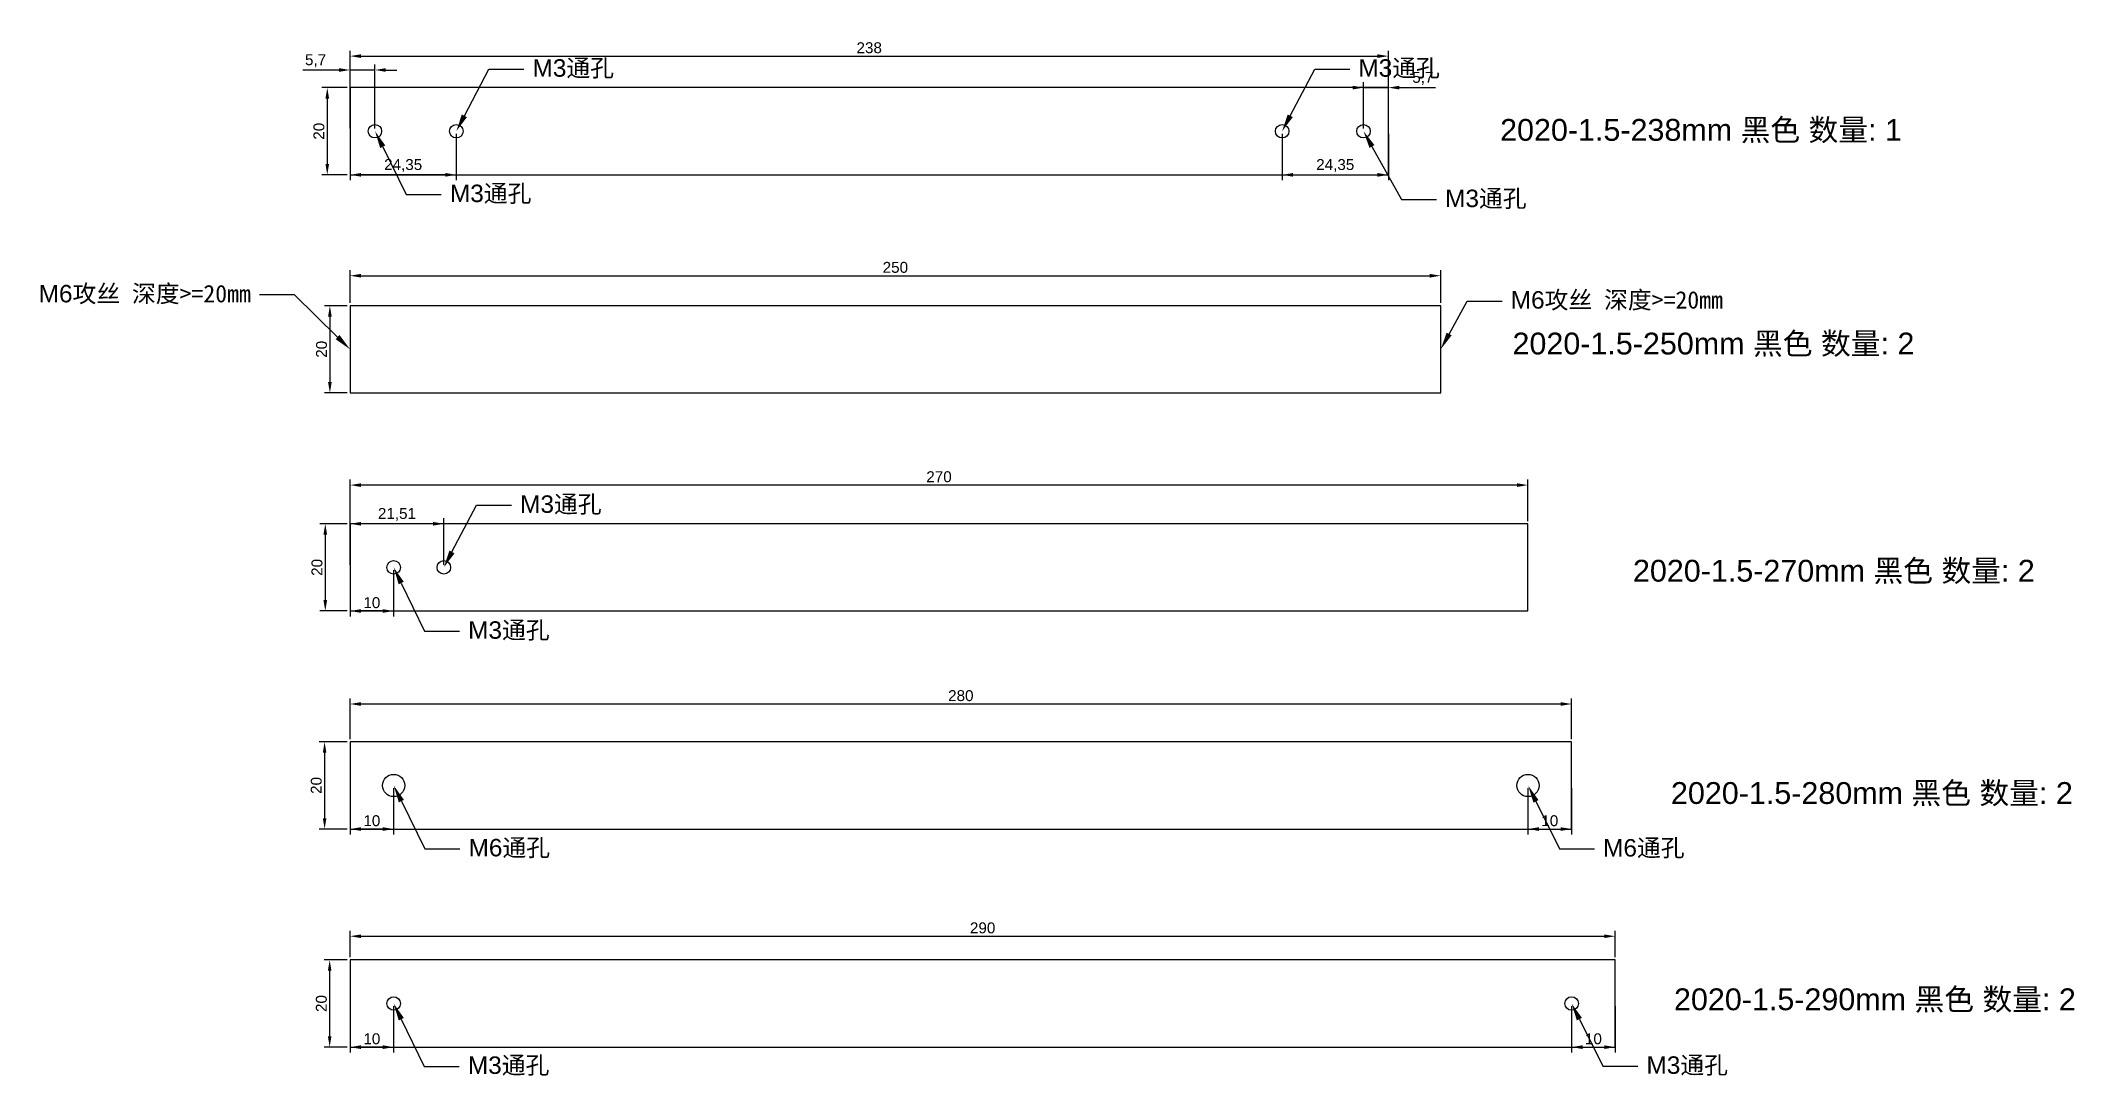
# Model space of a CAD drawing. Header units: millimetres. Extents: x -71 to 395, y -107 to 131.
import ezdxf
from ezdxf import colors
from ezdxf.entities.mleader import LeaderData, LeaderLine
from ezdxf.math import Vec2, Vec3

# ---------------------------------------------------------------- set-up
doc = ezdxf.new("R2010")
doc.units = ezdxf.units.MM
doc.styles.get("Standard").update_dxf_attribs({"font": 'arial.ttf'})
doc.dimstyles.new('ISO-25', dxfattribs={"dimtxt": 2.5, "dimasz": 2.5, "dimexe": 1.25, "dimexo": 0.625, "dimtad": 1, "dimtxsty": 'Standard', "dimcen": 2.5, "dimadec": 0, "dimazin": 0, "dimtfac": 1, "dimtmove": 0, "dimatfit": 3, "dimfxl": 1, "dimarcsym": 0})

# ---------------------------------------------------------------- blocks, each defined once
blk = doc.blocks.new('*D1')
at = {"color": 0, "lineweight": -2, "transparency": 16777216}
for p, q in [((0, 9.38), (0, -1.25)), ((10, 9.38), (10, -1.25)), ((7.5, 0), (2.5, 0))]:
    blk.add_line(p, q, dxfattribs=at)
at = {"color": 0, "transparency": 16777216}
for points in [[(2.5, 0.42), (2.5, -0.42), (0, 0)], [(7.5, 0.42), (7.5, -0.42), (10, 0)]]:
    blk.add_solid(points, dxfattribs=at)
at = {"layer": 'Defpoints', "color": 0, "transparency": 16777216}
for p in [(0, 10), (10, 10), (0, 0)]:
    blk.add_point(p, dxfattribs=at)
at = {"color": 0, "transparency": 16777216, "insert": (5, 1.9), "char_height": 2.5, "attachment_point": 5}
blk.add_mtext('10', dxfattribs=at)
blk = doc.blocks.new('*D2')
at = {"color": 0, "lineweight": -2, "transparency": 16777216}
for p, q in [((0, 10.62), (0, 21.25)), ((19.01, 20), (2.5, 20)), ((21.51, 10.62), (21.51, 21.25))]:
    blk.add_line(p, q, dxfattribs=at)
at = {"color": 0, "transparency": 16777216}
for points in [[(2.5, 20.42), (2.5, 19.58), (0, 20)], [(19.01, 20.42), (19.01, 19.58), (21.51, 20)]]:
    blk.add_solid(points, dxfattribs=at)
at = {"layer": 'Defpoints', "color": 0, "transparency": 16777216}
for p in [(0, 20), (0, 10), (21.51, 10)]:
    blk.add_point(p, dxfattribs=at)
at = {"color": 0, "transparency": 16777216, "insert": (10.76, 22.13), "char_height": 2.5, "attachment_point": 5}
blk.add_mtext('21,51', dxfattribs=at)
blk = doc.blocks.new('*D3')
at = {"color": 0, "lineweight": -2, "transparency": 16777216}
for p, q in [((0, 20.62), (0, 30.12)), ((267.5, 28.87), (2.5, 28.87)), ((270, 20.62), (270, 30.12))]:
    blk.add_line(p, q, dxfattribs=at)
at = {"color": 0, "transparency": 16777216}
for points in [[(2.5, 29.28), (2.5, 28.45), (0, 28.87)], [(267.5, 29.28), (267.5, 28.45), (270, 28.87)]]:
    blk.add_solid(points, dxfattribs=at)
at = {"layer": 'Defpoints', "color": 0, "transparency": 16777216}
for p in [(0, 28.87), (0, 20), (270, 20)]:
    blk.add_point(p, dxfattribs=at)
at = {"color": 0, "transparency": 16777216, "insert": (135, 30.77), "char_height": 2.5, "attachment_point": 5}
blk.add_mtext('270', dxfattribs=at)
blk = doc.blocks.new('*D4')
at = {"color": 0, "lineweight": -2, "transparency": 16777216}
for p, q in [((-0.63, 20), (-6.92, 20)), ((-5.67, 17.5), (-5.67, 2.5)), ((-0.63, 0), (-6.92, 0))]:
    blk.add_line(p, q, dxfattribs=at)
at = {"color": 0, "transparency": 16777216}
for points in [[(-6.09, 17.5), (-5.26, 17.5), (-5.67, 20)], [(-6.09, 2.5), (-5.26, 2.5), (-5.67, 0)]]:
    blk.add_solid(points, dxfattribs=at)
at = {"layer": 'Defpoints', "color": 0, "transparency": 16777216}
for p in [(0, 20), (0, 0), (-5.67, 0)]:
    blk.add_point(p, dxfattribs=at)
at = {"color": 0, "transparency": 16777216, "insert": (-7.57, 10), "char_height": 2.5, "attachment_point": 5, "rotation": 90}
blk.add_mtext('20', dxfattribs=at)
blk = doc.blocks.new('*D5')
at = {"color": 0, "lineweight": -2, "transparency": 16777216}
for p, q in [((-0.63, 70), (-5.87, 70)), ((-4.62, 67.5), (-4.62, 52.5)), ((-0.63, 50), (-5.87, 50))]:
    blk.add_line(p, q, dxfattribs=at)
at = {"color": 0, "transparency": 16777216}
for points in [[(-5.03, 67.5), (-4.2, 67.5), (-4.62, 70)], [(-5.03, 52.5), (-4.2, 52.5), (-4.62, 50)]]:
    blk.add_solid(points, dxfattribs=at)
at = {"layer": 'Defpoints', "color": 0, "transparency": 16777216}
for p in [(0, 70), (-4.62, 50), (0, 50)]:
    blk.add_point(p, dxfattribs=at)
at = {"color": 0, "transparency": 16777216, "insert": (-6.52, 60), "char_height": 2.5, "attachment_point": 5, "rotation": 90}
blk.add_mtext('20', dxfattribs=at)
blk = doc.blocks.new('*D6')
at = {"color": 0, "lineweight": -2, "transparency": 16777216}
for p, q in [((0, 70.62), (0, 78.12)), ((2.5, 76.87), (247.5, 76.87)), ((250, 70.62), (250, 78.12))]:
    blk.add_line(p, q, dxfattribs=at)
at = {"color": 0, "transparency": 16777216}
for points in [[(2.5, 77.29), (2.5, 76.45), (0, 76.87)], [(247.5, 77.29), (247.5, 76.45), (250, 76.87)]]:
    blk.add_solid(points, dxfattribs=at)
at = {"layer": 'Defpoints', "color": 0, "transparency": 16777216}
for p in [(250, 76.87), (0, 70), (250, 70)]:
    blk.add_point(p, dxfattribs=at)
at = {"color": 0, "transparency": 16777216, "insert": (125, 78.77), "char_height": 2.5, "attachment_point": 5}
blk.add_mtext('250', dxfattribs=at)
blk = doc.blocks.new('*D7')
at = {"color": 0, "lineweight": -2, "transparency": 16777216}
for p, q in [((-2.5, 124.04), (-10.8, 124.04)), ((0, 110.62), (0, 125.29)), ((5.7, 124.04), (0, 124.04)), ((5.7, 110.62), (5.7, 125.29)), ((8.2, 124.04), (10.7, 124.04))]:
    blk.add_line(p, q, dxfattribs=at)
at = {"color": 0, "transparency": 16777216}
for points in [[(-2.5, 124.46), (-2.5, 123.62), (0, 124.04)], [(8.2, 124.46), (8.2, 123.62), (5.7, 124.04)]]:
    blk.add_solid(points, dxfattribs=at)
at = {"layer": 'Defpoints', "color": 0, "transparency": 16777216}
for p in [(0, 124.04), (0, 110), (5.7, 110)]:
    blk.add_point(p, dxfattribs=at)
at = {"color": 0, "transparency": 16777216, "insert": (-7.9, 126.16), "char_height": 2.5, "attachment_point": 5}
blk.add_mtext('5,7', dxfattribs=at)
blk = doc.blocks.new('*D9')
at = {"color": 0, "lineweight": -2, "transparency": 16777216}
for p, q in [((213.65, 109.38), (213.65, 98.75)), ((238, 109.38), (238, 98.75)), ((216.15, 100), (235.5, 100))]:
    blk.add_line(p, q, dxfattribs=at)
at = {"color": 0, "transparency": 16777216}
for points in [[(216.15, 100.42), (216.15, 99.58), (213.65, 100)], [(235.5, 100.42), (235.5, 99.58), (238, 100)]]:
    blk.add_solid(points, dxfattribs=at)
at = {"layer": 'Defpoints', "color": 0, "transparency": 16777216}
for p in [(213.65, 110), (238, 110), (238, 100)]:
    blk.add_point(p, dxfattribs=at)
at = {"color": 0, "transparency": 16777216, "insert": (225.82, 102.13), "char_height": 2.5, "attachment_point": 5}
blk.add_mtext('24,35', dxfattribs=at)
blk = doc.blocks.new('*D10')
at = {"color": 0, "lineweight": -2, "transparency": 16777216}
for p, q in [((0, 109.38), (0, 98.75)), ((24.35, 109.38), (24.35, 98.75)), ((21.85, 100), (2.5, 100))]:
    blk.add_line(p, q, dxfattribs=at)
at = {"color": 0, "transparency": 16777216}
for points in [[(2.5, 100.42), (2.5, 99.58), (0, 100)], [(21.85, 100.42), (21.85, 99.58), (24.35, 100)]]:
    blk.add_solid(points, dxfattribs=at)
at = {"layer": 'Defpoints', "color": 0, "transparency": 16777216}
for p in [(0, 110), (24.35, 110), (0, 100)]:
    blk.add_point(p, dxfattribs=at)
at = {"color": 0, "transparency": 16777216, "insert": (12.18, 102.13), "char_height": 2.5, "attachment_point": 5}
blk.add_mtext('24,35', dxfattribs=at)
blk = doc.blocks.new('*D11')
at = {"color": 0, "lineweight": -2, "transparency": 16777216}
for p, q in [((-0.63, 120), (-6.47, 120)), ((-5.22, 117.5), (-5.22, 102.5)), ((-0.63, 100), (-6.47, 100))]:
    blk.add_line(p, q, dxfattribs=at)
at = {"color": 0, "transparency": 16777216}
for points in [[(-5.63, 117.5), (-4.8, 117.5), (-5.22, 120)], [(-5.63, 102.5), (-4.8, 102.5), (-5.22, 100)]]:
    blk.add_solid(points, dxfattribs=at)
at = {"layer": 'Defpoints', "color": 0, "transparency": 16777216}
for p in [(0, 120), (-5.22, 100), (0, 100)]:
    blk.add_point(p, dxfattribs=at)
at = {"color": 0, "transparency": 16777216, "insert": (-7.12, 110), "char_height": 2.5, "attachment_point": 5, "rotation": 90}
blk.add_mtext('20', dxfattribs=at)
blk = doc.blocks.new('*D12')
at = {"color": 0, "lineweight": -2, "transparency": 16777216}
for p, q in [((232.3, 110.62), (232.3, 121.25)), ((238, 110.62), (238, 121.25)), ((229.8, 120), (227.3, 120)), ((232.3, 120), (238, 120)), ((240.5, 120), (248.8, 120))]:
    blk.add_line(p, q, dxfattribs=at)
at = {"color": 0, "transparency": 16777216}
for points in [[(229.8, 120.42), (229.8, 119.58), (232.3, 120)], [(240.5, 120.42), (240.5, 119.58), (238, 120)]]:
    blk.add_solid(points, dxfattribs=at)
at = {"layer": 'Defpoints', "color": 0, "transparency": 16777216}
for p in [(238, 120), (232.3, 110), (238, 110)]:
    blk.add_point(p, dxfattribs=at)
at = {"color": 0, "transparency": 16777216, "insert": (245.9, 122.12), "char_height": 2.5, "attachment_point": 5}
blk.add_mtext('5,7', dxfattribs=at)
blk = doc.blocks.new('*D13')
at = {"color": 0, "lineweight": -2, "transparency": 16777216}
for p, q in [((0, 120.62), (0, 128.47)), ((2.5, 127.22), (235.5, 127.22)), ((238, 120.62), (238, 128.47))]:
    blk.add_line(p, q, dxfattribs=at)
at = {"color": 0, "transparency": 16777216}
for points in [[(2.5, 127.64), (2.5, 126.81), (0, 127.22)], [(235.5, 127.64), (235.5, 126.81), (238, 127.22)]]:
    blk.add_solid(points, dxfattribs=at)
at = {"layer": 'Defpoints', "color": 0, "transparency": 16777216}
for p in [(238, 127.22), (0, 120), (238, 120)]:
    blk.add_point(p, dxfattribs=at)
at = {"color": 0, "transparency": 16777216, "insert": (119, 129.13), "char_height": 2.5, "attachment_point": 5}
blk.add_mtext('238', dxfattribs=at)
blk = doc.blocks.new('*D14')
at = {"color": 0, "lineweight": -2, "transparency": 16777216}
for p, q in [((-0.63, -30), (-7.08, -30)), ((-5.83, -32.5), (-5.83, -47.5)), ((-0.63, -50), (-7.08, -50))]:
    blk.add_line(p, q, dxfattribs=at)
at = {"color": 0, "transparency": 16777216}
for points in [[(-6.24, -32.5), (-5.41, -32.5), (-5.83, -30)], [(-6.24, -47.5), (-5.41, -47.5), (-5.83, -50)]]:
    blk.add_solid(points, dxfattribs=at)
at = {"layer": 'Defpoints', "color": 0, "transparency": 16777216}
for p in [(0, -30), (-5.83, -50), (0, -50)]:
    blk.add_point(p, dxfattribs=at)
at = {"color": 0, "transparency": 16777216, "insert": (-7.73, -40), "char_height": 2.5, "attachment_point": 5, "rotation": 90}
blk.add_mtext('20', dxfattribs=at)
blk = doc.blocks.new('*D15')
at = {"color": 0, "lineweight": -2, "transparency": 16777216}
for p, q in [((0, -29.38), (0, -20.07)), ((2.5, -21.32), (277.5, -21.32)), ((280, -29.38), (280, -20.07))]:
    blk.add_line(p, q, dxfattribs=at)
at = {"color": 0, "transparency": 16777216}
for points in [[(2.5, -20.9), (2.5, -21.74), (0, -21.32)], [(277.5, -20.9), (277.5, -21.74), (280, -21.32)]]:
    blk.add_solid(points, dxfattribs=at)
at = {"layer": 'Defpoints', "color": 0, "transparency": 16777216}
for p in [(280, -21.32), (0, -30), (280, -30)]:
    blk.add_point(p, dxfattribs=at)
at = {"color": 0, "transparency": 16777216, "insert": (140, -19.42), "char_height": 2.5, "attachment_point": 5}
blk.add_mtext('280', dxfattribs=at)
blk = doc.blocks.new('*D16')
at = {"color": 0, "lineweight": -2, "transparency": 16777216}
for p, q in [((0, -40.62), (0, -51.25)), ((10, -40.62), (10, -51.25)), ((7.5, -50), (2.5, -50))]:
    blk.add_line(p, q, dxfattribs=at)
at = {"color": 0, "transparency": 16777216}
for points in [[(2.5, -49.58), (2.5, -50.42), (0, -50)], [(7.5, -49.58), (7.5, -50.42), (10, -50)]]:
    blk.add_solid(points, dxfattribs=at)
at = {"layer": 'Defpoints', "color": 0, "transparency": 16777216}
for p in [(0, -40), (10, -40), (0, -50)]:
    blk.add_point(p, dxfattribs=at)
at = {"color": 0, "transparency": 16777216, "insert": (5, -48.1), "char_height": 2.5, "attachment_point": 5}
blk.add_mtext('10', dxfattribs=at)
blk = doc.blocks.new('*D17')
at = {"color": 0, "lineweight": -2, "transparency": 16777216}
for p, q in [((270, -40.62), (270, -51.25)), ((280, -40.62), (280, -51.25)), ((272.5, -50), (277.5, -50))]:
    blk.add_line(p, q, dxfattribs=at)
at = {"color": 0, "transparency": 16777216}
for points in [[(272.5, -49.58), (272.5, -50.42), (270, -50)], [(277.5, -49.58), (277.5, -50.42), (280, -50)]]:
    blk.add_solid(points, dxfattribs=at)
at = {"layer": 'Defpoints', "color": 0, "transparency": 16777216}
for p in [(270, -40), (280, -40), (280, -50)]:
    blk.add_point(p, dxfattribs=at)
at = {"color": 0, "transparency": 16777216, "insert": (275, -48.1), "char_height": 2.5, "attachment_point": 5}
blk.add_mtext('10', dxfattribs=at)
blk = doc.blocks.new('*D19')
at = {"color": 0, "lineweight": -2, "transparency": 16777216}
for p, q in [((-0.63, -80), (-5.92, -80)), ((-4.67, -82.5), (-4.67, -97.5)), ((-0.63, -100), (-5.92, -100))]:
    blk.add_line(p, q, dxfattribs=at)
at = {"color": 0, "transparency": 16777216}
for points in [[(-5.08, -82.5), (-4.25, -82.5), (-4.67, -80)], [(-5.08, -97.5), (-4.25, -97.5), (-4.67, -100)]]:
    blk.add_solid(points, dxfattribs=at)
at = {"layer": 'Defpoints', "color": 0, "transparency": 16777216}
for p in [(0, -80), (-4.67, -100), (0, -100)]:
    blk.add_point(p, dxfattribs=at)
at = {"color": 0, "transparency": 16777216, "insert": (-6.57, -90), "char_height": 2.5, "attachment_point": 5, "rotation": 90}
blk.add_mtext('20', dxfattribs=at)
blk = doc.blocks.new('*D20')
at = {"color": 0, "lineweight": -2, "transparency": 16777216}
for p, q in [((0, -79.38), (0, -73.32)), ((2.5, -74.57), (287.5, -74.57)), ((290, -79.38), (290, -73.32))]:
    blk.add_line(p, q, dxfattribs=at)
at = {"color": 0, "transparency": 16777216}
for points in [[(2.5, -74.16), (2.5, -74.99), (0, -74.57)], [(287.5, -74.16), (287.5, -74.99), (290, -74.57)]]:
    blk.add_solid(points, dxfattribs=at)
at = {"layer": 'Defpoints', "color": 0, "transparency": 16777216}
for p in [(290, -74.57), (0, -80), (290, -80)]:
    blk.add_point(p, dxfattribs=at)
at = {"color": 0, "transparency": 16777216, "insert": (145, -72.67), "char_height": 2.5, "attachment_point": 5}
blk.add_mtext('290', dxfattribs=at)
blk = doc.blocks.new('*D21')
at = {"color": 0, "lineweight": -2, "transparency": 16777216}
for p, q in [((0, -90.62), (0, -101.25)), ((10, -90.62), (10, -101.25)), ((7.5, -100), (2.5, -100))]:
    blk.add_line(p, q, dxfattribs=at)
at = {"color": 0, "transparency": 16777216}
for points in [[(2.5, -99.58), (2.5, -100.42), (0, -100)], [(7.5, -99.58), (7.5, -100.42), (10, -100)]]:
    blk.add_solid(points, dxfattribs=at)
at = {"layer": 'Defpoints', "color": 0, "transparency": 16777216}
for p in [(0, -90), (10, -90), (0, -100)]:
    blk.add_point(p, dxfattribs=at)
at = {"color": 0, "transparency": 16777216, "insert": (5, -98.1), "char_height": 2.5, "attachment_point": 5}
blk.add_mtext('10', dxfattribs=at)
blk = doc.blocks.new('*D22')
at = {"color": 0, "lineweight": -2, "transparency": 16777216}
for p, q in [((280, -90.62), (280, -101.25)), ((290, -90.62), (290, -101.25)), ((282.5, -100), (287.5, -100))]:
    blk.add_line(p, q, dxfattribs=at)
at = {"color": 0, "transparency": 16777216}
for points in [[(282.5, -99.58), (282.5, -100.42), (280, -100)], [(287.5, -99.58), (287.5, -100.42), (290, -100)]]:
    blk.add_solid(points, dxfattribs=at)
at = {"layer": 'Defpoints', "color": 0, "transparency": 16777216}
for p in [(280, -90), (290, -90), (290, -100)]:
    blk.add_point(p, dxfattribs=at)
at = {"color": 0, "transparency": 16777216, "insert": (285, -98.1), "char_height": 2.5, "attachment_point": 5}
blk.add_mtext('10', dxfattribs=at)

msp = doc.modelspace()

# ---------------------------------------------------------------- linework, layer by layer
for points in [[(0, 100), (238, 100), (238, 120), (0, 120)], [(0, 50), (250, 50), (250, 70), (0, 70)], [(0, 0), (270, 0), (270, 20), (0, 20)], [(0, -50), (280, -50), (280, -30), (0, -30)], [(0, -100), (290, -100), (290, -80), (0, -80)]]:
    msp.add_lwpolyline(points, close=True)
for centre, radius in [((5.7, 110), 1.55), ((24.35, 110), 1.55), ((213.65, 110), 1.55), ((232.3, 110), 1.55), ((10, 10), 1.55), ((21.51, 10), 1.55), ((10, -40), 2.55), ((270, -40), 2.55), ((10, -90), 1.55), ((280, -90), 1.55)]:
    msp.add_circle(centre, radius)

# ---------------------------------------------------------------- texts
for s, p in [('2020-1.5-238mm 黑色 数量: 1', (263.608, 107.806)), ('2020-1.5-250mm 黑色 数量: 2', (266.452, 58.82)), ('2020-1.5-270mm 黑色 数量: 2', (294.061, 6.73)), ('2020-1.5-280mm 黑色 数量: 2', (302.772, -44.237)), ('2020-1.5-290mm 黑色 数量: 2', (303.467, -91.534))]:
    msp.add_text(s, height=5).set_placement(p)

# ---------------------------------------------------------------- dimensions: what is measured, and where the dimension line sits
for base, p1, p2, picture, middle in [((238, 127.224), (0, 120), (238, 120), '*D13', (119, 129.126)), ((0, 124.04), (5.7, 110), (0, 110), '*D7', (-7.901, 126.162)), ((238, 120), (232.3, 110), (238, 110), '*D12', (245.901, 122.122)), ((0, 100), (24.35, 110), (0, 110), '*D10', (12.175, 102.127)), ((238, 100), (213.65, 110), (238, 110), '*D9', (225.825, 102.127)), ((250, 76.869), (0, 70), (250, 70), '*D6', (125, 78.77)), ((0, 28.866), (270, 20), (0, 20), '*D3', (135, 30.768)), ((0, 20), (21.51, 10), (0, 10), '*D2', (10.755, 22.127)), ((0, 0), (10, 10), (0, 10), '*D1', (5, 1.901)), ((280, -21.32), (0, -30), (280, -30), '*D15', (140, -19.418)), ((0, -50), (10, -40), (0, -40), '*D16', (5, -48.099)), ((280, -50), (270, -40), (280, -40), '*D17', (275, -48.099)), ((290, -74.572), (0, -80), (290, -80), '*D20', (145, -72.671)), ((0, -100), (10, -90), (0, -90), '*D21', (5, -98.099)), ((290, -100), (280, -90), (290, -90), '*D22', (285, -98.099))]:
    dim = msp.add_linear_dim(base=base, p1=p1, p2=p2, dimstyle='ISO-25')
    dim.commit()
    dim.dimension.update_dxf_attribs({"geometry": picture, "text_midpoint": middle})
for base, p1, p2, picture, middle in [((-5.217, 100), (0, 120), (0, 100), '*D11', (-7.118, 110)), ((-4.616, 50), (0, 70), (0, 50), '*D5', (-6.517, 60)), ((-5.673, 0), (0, 20), (0, 0), '*D4', (-7.574, 10)), ((-5.826, -50), (0, -30), (0, -50), '*D14', (-7.727, -40)), ((-4.665, -100), (0, -80), (0, -100), '*D19', (-6.567, -90))]:
    dim = msp.add_linear_dim(base=base, p1=p1, p2=p2, angle=90, dimstyle='ISO-25')
    dim.commit()
    dim.dimension.update_dxf_attribs({"geometry": picture, "text_midpoint": middle})

# ---------------------------------------------------------------- leaders
ml = msp.add_multileader_mtext('Standard')
ml.set_content('M3{\\fSimSun|b0|i0|c134|p2;通孔}', color=256)
ml.set_leader_properties()
ml.build(insert=Vec2(0, 0))
ctx = ml.context
ctx.base_point, ctx.plane_origin = Vec3(39.829, 124.237), Vec3(24.756, 138.871)
notes = []
notes.append((ctx, [(0, (1, 1, 0), (31.829, 124.237), (1, 0), 8, [(0, [(24.35, 110)], 0, [])])]))
ctx.mtext.insert, ctx.mtext.flow_direction = Vec3(41.829, 126.505), 5
ml = msp.add_multileader_mtext('Standard')
ml.set_content('M3{\\fSimSun|b0|i0|c134|p2;通孔}', color=256)
ml.set_leader_properties()
ml.build(insert=Vec2(0, 0))
ctx = ml.context
ctx.base_point, ctx.plane_origin = Vec3(229.129, 124.237), Vec3(214.056, 138.871)
notes.append((ctx, [(0, (1, 1, 0), (221.129, 124.237), (1, 0), 8, [(0, [(213.65, 110)], 0, [])])]))
ctx.mtext.insert, ctx.mtext.flow_direction = Vec3(231.129, 126.505), 5
ml = msp.add_multileader_mtext('Standard')
ml.set_content('M3{\\fSimSun|b0|i0|c134|p2;通孔}', color=256)
ml.set_leader_properties()
ml.build(insert=Vec2(0, 0))
ctx = ml.context
ctx.base_point, ctx.plane_origin = Vec3(20.9, 95.492), Vec3(5.827, 110.125)
notes.append((ctx, [(0, (1, 1, 0), (12.9, 95.492), (1, 0), 8, [(0, [(5.735, 110.01)], 0, [])])]))
ctx.mtext.insert, ctx.mtext.flow_direction = Vec3(22.9, 97.76), 5
ml = msp.add_multileader_mtext('Standard')
ml.set_content('M3{\\fSimSun|b0|i0|c134|p2;通孔}', color=256)
ml.set_leader_properties()
ml.build(insert=Vec2(0, 0))
ctx = ml.context
ctx.base_point, ctx.plane_origin = Vec3(249.008, 94.333), Vec3(233.934, 108.966)
notes.append((ctx, [(0, (1, 1, 0), (241.008, 94.333), (1, 0), 8, [(0, [(232.3, 110)], 0, [])])]))
ctx.mtext.insert, ctx.mtext.flow_direction = Vec3(251.008, 96.601), 5
ml = msp.add_multileader_mtext('Standard')
ml.set_content('M6{\\fSimSun|b0|i0|c134|p2;攻丝 深度>=20mm}', color=256)
ml.set_leader_properties()
ml.build(insert=Vec2(0, 0))
ctx = ml.context
ctx.base_point, ctx.plane_origin = Vec3(-74.964, 72.484), Vec3(-58.306, 87.118)
ctx.text_align_type = 2
notes.append((ctx, [(1, (1, 1, 0), (-12.733, 72.484), (-1, 0), 8, [(0, [(0, 60)], 0, [])])]))
ctx.mtext.insert, ctx.mtext.alignment, ctx.mtext.flow_direction = Vec3(-22.733, 74.764), 3, 5
ml = msp.add_multileader_mtext('Standard')
ml.set_content('M6{\\fSimSun|b0|i0|c134|p2;攻丝 深度>=20mm}', color=256)
ml.set_leader_properties()
ml.build(insert=Vec2(0, 0))
ctx = ml.context
ctx.base_point, ctx.plane_origin = Vec3(264.054, 71.052), Vec3(248.981, 85.686)
notes.append((ctx, [(0, (1, 1, 0), (256.054, 71.052), (1, 0), 8, [(0, [(250, 60)], 0, [])])]))
ctx.mtext.insert, ctx.mtext.flow_direction = Vec3(266.054, 73.331), 5
ml = msp.add_multileader_mtext('Standard')
ml.set_content('M3{\\fSimSun|b0|i0|c134|p2;通孔}', color=256)
ml.set_leader_properties()
ml.build(insert=Vec2(0, 0))
ctx = ml.context
ctx.base_point, ctx.plane_origin = Vec3(36.989, 24.237), Vec3(21.916, 38.871)
notes.append((ctx, [(0, (1, 1, 0), (28.989, 24.237), (1, 0), 8, [(0, [(21.51, 10)], 0, [])])]))
ctx.mtext.insert, ctx.mtext.flow_direction = Vec3(38.989, 26.505), 5
ml = msp.add_multileader_mtext('Standard')
ml.set_content('M3{\\fSimSun|b0|i0|c134|p2;通孔}', color=256)
ml.set_leader_properties()
ml.build(insert=Vec2(0, 0))
ctx = ml.context
ctx.base_point, ctx.plane_origin = Vec3(25.074, -4.633), Vec3(10, 10)
notes.append((ctx, [(0, (1, 1, 0), (17.074, -4.633), (1, 0), 8, [(0, [(10, 10)], 0, [])])]))
ctx.mtext.insert, ctx.mtext.flow_direction = Vec3(27.074, -2.365), 5
ml = msp.add_multileader_mtext('Standard')
ml.set_content('M6{\\fSimSun|b0|i0|c134|p2;通孔}', color=256)
ml.set_leader_properties()
ml.build(insert=Vec2(0, 0))
ctx = ml.context
ctx.base_point, ctx.plane_origin = Vec3(25.165, -54.518), Vec3(10.091, -39.885)
notes.append((ctx, [(0, (1, 1, 0), (17.165, -54.518), (1, 0), 8, [(0, [(10, -40)], 0, [])])]))
ctx.mtext.insert, ctx.mtext.flow_direction = Vec3(27.165, -52.25), 5
ml = msp.add_multileader_mtext('Standard')
ml.set_content('M6{\\fSimSun|b0|i0|c134|p2;通孔}', color=256)
ml.set_leader_properties()
ml.build(insert=Vec2(0, 0))
ctx = ml.context
ctx.base_point, ctx.plane_origin = Vec3(285.218, -54.566), Vec3(270.144, -39.933)
notes.append((ctx, [(0, (1, 1, 0), (277.218, -54.566), (1, 0), 8, [(0, [(270.053, -40.048)], 0, [])])]))
ctx.mtext.insert, ctx.mtext.flow_direction = Vec3(287.218, -52.298), 5
ml = msp.add_multileader_mtext('Standard')
ml.set_content('M3{\\fSimSun|b0|i0|c134|p2;通孔}', color=256)
ml.set_leader_properties()
ml.build(insert=Vec2(0, 0))
ctx = ml.context
ctx.base_point, ctx.plane_origin = Vec3(25.013, -104.4), Vec3(9.939, -89.767)
notes.append((ctx, [(0, (1, 1, 0), (17.013, -104.4), (1, 0), 8, [(0, [(10, -90)], 0, [])])]))
ctx.mtext.insert, ctx.mtext.flow_direction = Vec3(27.013, -102.132), 5
ml = msp.add_multileader_mtext('Standard')
ml.set_content('M3{\\fSimSun|b0|i0|c134|p2;通孔}', color=256)
ml.set_leader_properties()
ml.build(insert=Vec2(0, 0))
ctx = ml.context
ctx.base_point, ctx.plane_origin = Vec3(295.163, -104.383), Vec3(280.089, -89.749)
notes.append((ctx, [(0, (1, 1, 0), (287.163, -104.383), (1, 0), 8, [(0, [(280, -90)], 0, [])])]))
ctx.mtext.insert, ctx.mtext.flow_direction = Vec3(297.163, -102.115), 5
for ctx, leaders in notes:
    for number, flags, end, landing, length, lines in leaders:
        leader = LeaderData()
        leader.index, (leader.has_last_leader_line, leader.has_dogleg_vector, leader.attachment_direction) = number, flags
        leader.last_leader_point, leader.dogleg_vector, leader.dogleg_length = Vec3(end), Vec3(landing), length
        for number, points, colour, breaks in lines:
            line = LeaderLine()
            line.index, line.vertices, line.color, line.breaks = number, Vec3.list(points), colors.encode_raw_color(colour), breaks
            leader.lines.append(line)
        ctx.leaders.append(leader)

doc.saveas('drawing.dxf')
